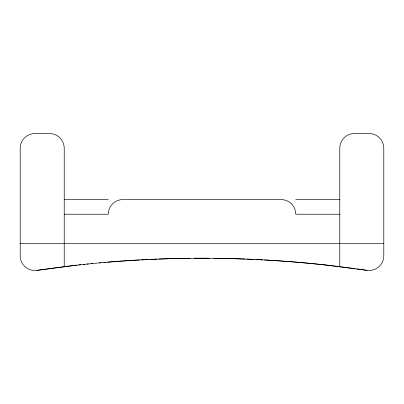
<?xml version="1.0" encoding="UTF-8"?>
<svg xmlns="http://www.w3.org/2000/svg" width="404" height="404" viewBox="0 0 404 404"><rect width="100%" height="100%" fill="white"/><g stroke="black" fill="none" stroke-linecap="round" stroke-linejoin="round"><path stroke-width="0.61" d="M37.001 270.337L64.221 266.675L64.221 148.202A14.675 14.675 0 0 0 49.546 133.527L34.875 133.527A14.675 14.675 0 0 0 20.2 148.202L20.2 255.818A14.675 14.675 0 0 0 37.001 270.337L73.25 265.645M74.498 265.494L77.002 265.196M64.221 199.556L108.237 199.556M295.763 199.556L339.779 199.556M64.221 214.231L108.237 214.231A14.675 14.675 0 0 1 122.912 199.556L281.088 199.556A14.675 14.675 0 0 1 295.763 214.231L339.779 214.231M20.2 243.577L383.8 243.577M325.75 265.049L366.999 270.337A14.675 14.675 0 0 0 383.8 255.818L383.8 148.202A14.675 14.675 0 0 0 369.125 133.527L354.454 133.527A14.675 14.675 0 0 0 339.779 148.202L339.779 266.675L355.091 268.655M356.793 268.887L366.999 270.337M64.216 266.64A1133.705 1133.705 0 0 1 339.784 266.64M78.871 264.958A1132.018 1132.018 0 0 1 80.744 264.751M83.244 264.489A1132.018 1132.018 0 0 1 84.492 264.357M86.991 264.1A1132.018 1132.018 0 0 1 88.244 263.969M91.37 263.661A1132.018 1132.018 0 0 1 92.617 263.539M99.495 262.893A1132.018 1132.018 0 0 1 100.748 262.777M103.868 262.504A1132.018 1132.018 0 0 1 105.747 262.342M107.621 262.181A1132.018 1132.018 0 0 1 139.501 259.969M141.375 259.863A1132.018 1132.018 0 0 1 148.248 259.519M150.121 259.429A1132.018 1132.018 0 0 1 156.999 259.136M158.873 259.065A1132.018 1132.018 0 0 1 190.122 258.302M194.501 258.267A1132.018 1132.018 0 0 1 209.499 258.267M213.878 258.302A1132.018 1132.018 0 0 1 245.127 259.065M247.001 259.136A1132.018 1132.018 0 0 1 253.879 259.429M255.752 259.519A1132.018 1132.018 0 0 1 262.625 259.863M264.499 259.969A1132.018 1132.018 0 0 1 325.75 265.024"/></g></svg>
